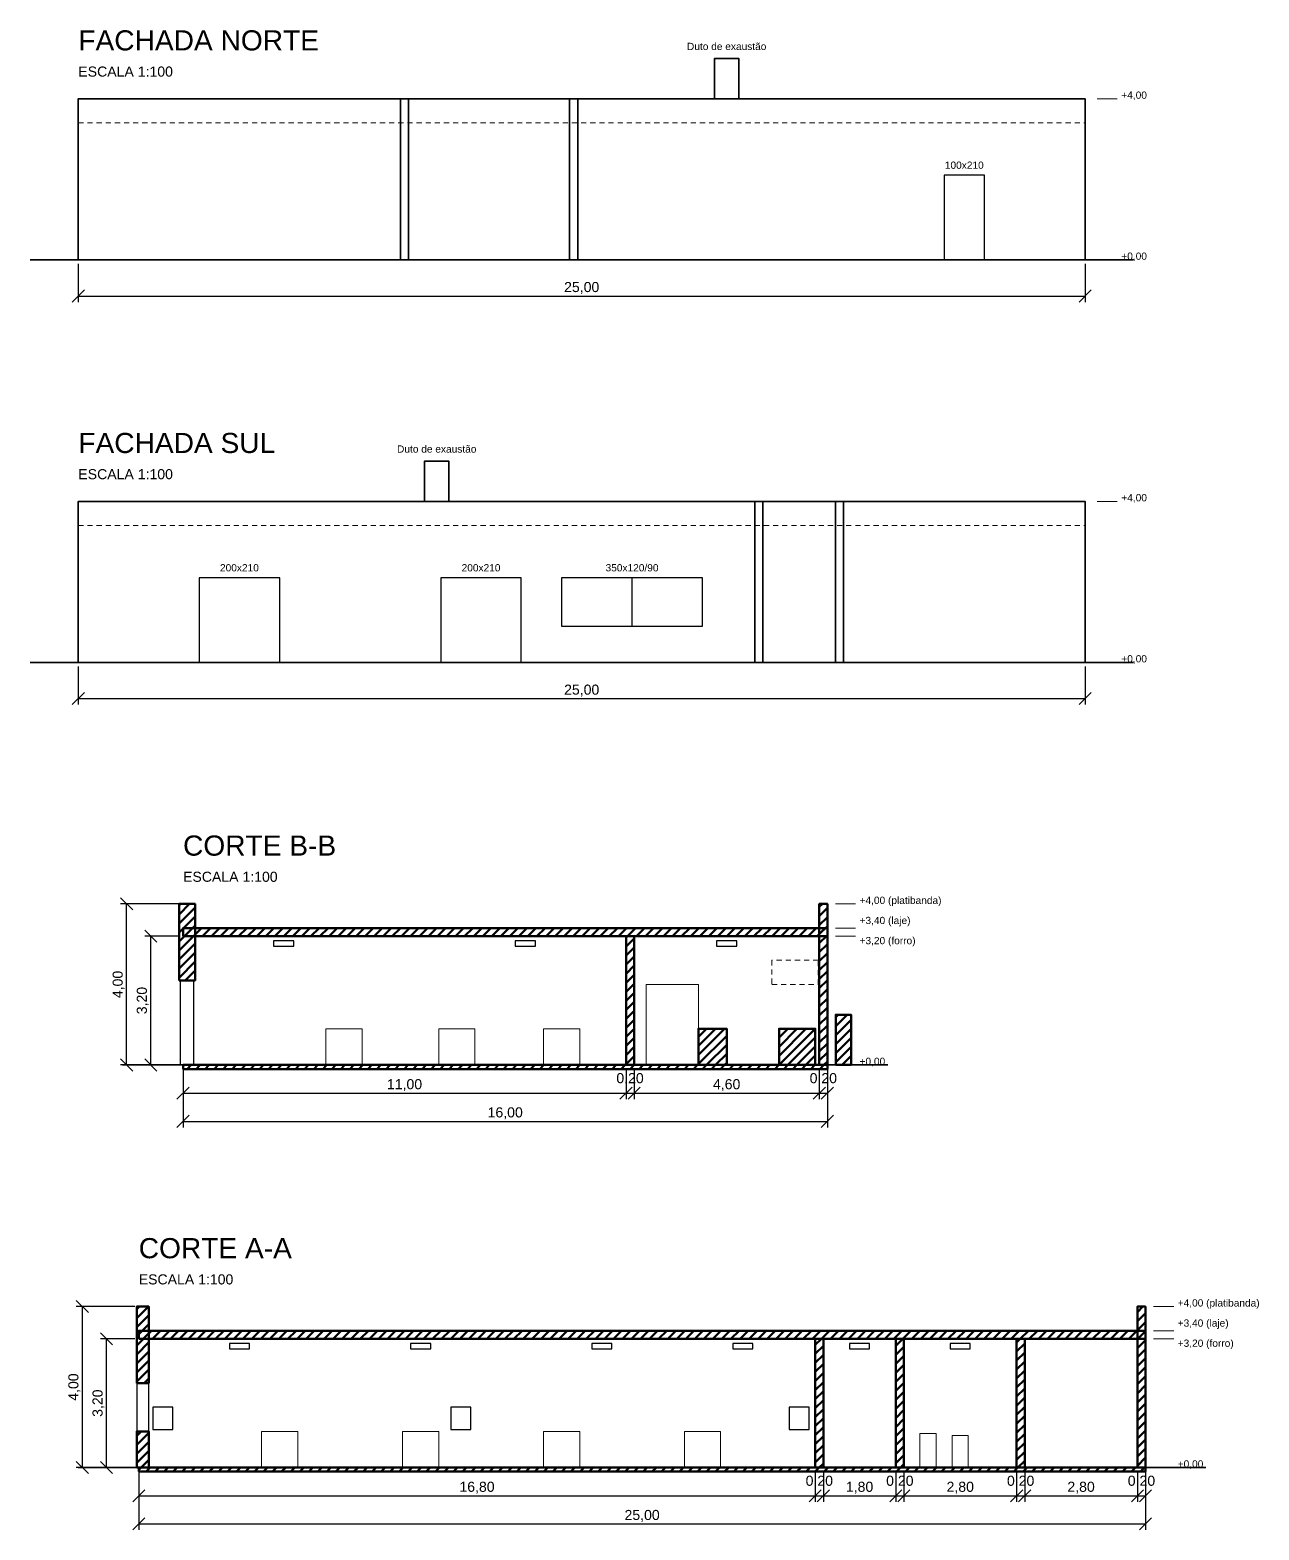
# Model space of a CAD drawing. Header units: metres. Extents: x -2 to 169, y -5 to 45.
# Drawn here: x 73.8 to 104.32, y -1.55 to 35.71 of the extents above; entities that cross this region are included whole.
import ezdxf
from ezdxf.enums import TextEntityAlignment as Align

# ---------------------------------------------------------------- set-up
doc = ezdxf.new("R2010")
doc.units = ezdxf.units.M
doc.header["$LTSCALE"] = 0.1
doc.linetypes.add('DASHED', pattern=[1.524, 1.27, -0.254])
for name, color, linetype, lineweight in [('VISTA_AUX', 8, 'Continuous', 13), ('VISTA_CONTORNO', 7, 'Continuous', 35), ('VISTA_CORTE', 7, 'Continuous', 50), ('VISTA_COTA', 7, 'Continuous', 13), ('VISTA_ESQ', 5, 'Continuous', 25), ('VISTA_ILUM', 5, 'Continuous', 25), ('VISTA_INCENDIO', 1, 'Continuous', 25), ('VISTA_PORTA', 84, 'Continuous', 25), ('VISTA_TEXTO', 7, 'Continuous', 13)]:
    doc.layers.add(name, color=color, linetype=linetype, lineweight=lineweight)
doc.styles.add('COSCIP-TEXTO', font='arial.ttf')
doc.dimstyles.new('COSCIP-100', dxfattribs={"dimtxt": 0.25, "dimasz": 2.5, "dimexe": 0.15, "dimexo": 0.1, "dimgap": 0.075, "dimtad": 1, "dimzin": 0, "dimtxsty": 'COSCIP-TEXTO', "dimtsz": 0.15, "dimcen": 2.5, "dimclrd": 7, "dimclre": 7, "dimclrt": 7, "dimazin": 3, "dimtfac": 1, "dimtmove": 0, "dimatfit": 3, "dimarcsym": 0})

msp = doc.modelspace()

# ---------------------------------------------------------------- hatches: boundary and pattern name
at = {"layer": 'VISTA_CORTE'}
h = msp.add_hatch(dxfattribs=at)
h.set_pattern_fill('ANSI31', scale=0.05)
h.paths.add_polyline_path([(77.5, 12.1), (77.9, 12.1), (77.9, 14), (77.5, 14)])
h = msp.add_hatch(dxfattribs=at)
h.set_pattern_fill('ANSI31', scale=0.05)
h.paths.add_polyline_path([(93.4, 10), (93.6, 10), (93.6, 14), (93.4, 14)])
h = msp.add_hatch(dxfattribs=at)
h.set_pattern_fill('ANSI31', scale=0.05)
h.paths.add_polyline_path([(77.6, 13.2), (93.6, 13.2), (93.6, 13.4), (77.6, 13.4)])
h = msp.add_hatch(dxfattribs=at)
h.set_pattern_fill('ANSI31', scale=0.05)
h.paths.add_polyline_path([(88.6, 10), (88.8, 10), (88.8, 13.2), (88.6, 13.2)])
h = msp.add_hatch(dxfattribs=at)
h.set_pattern_fill('ANSI31', scale=0.05)
h.paths.add_polyline_path([(93.81, 10), (94.19, 10), (94.19, 11.25), (93.81, 11.25)])
h = msp.add_hatch(dxfattribs=at)
h.set_pattern_fill('ANSI31', scale=0.05)
h.paths.add_polyline_path([(90.4, 10), (91.1, 10), (91.1, 10.9), (90.4, 10.9)])
h = msp.add_hatch(dxfattribs=at)
h.set_pattern_fill('ANSI31', scale=0.05)
h.paths.add_polyline_path([(92.4, 10), (93.3, 10), (93.3, 10.9), (92.4, 10.9)])
h = msp.add_hatch(dxfattribs=at)
h.set_pattern_fill('ANSI31', scale=0.05)
h.paths.add_polyline_path([(77.6, 9.9), (93.6, 9.9), (93.6, 10), (77.6, 10)])
h = msp.add_hatch(dxfattribs=at)
h.set_pattern_fill('ANSI31', scale=0.05)
h.paths.add_polyline_path([(76.45, 2.1), (76.75, 2.1), (76.75, 4), (76.45, 4)])
h = msp.add_hatch(dxfattribs=at)
h.set_pattern_fill('ANSI31', scale=0.05)
h.paths.add_polyline_path([(101.3, 0), (101.5, 0), (101.5, 4), (101.3, 4)])
h = msp.add_hatch(dxfattribs=at)
h.set_pattern_fill('ANSI31', scale=0.05)
h.paths.add_polyline_path([(76.5, 3.2), (101.5, 3.2), (101.5, 3.4), (76.5, 3.4)])
h = msp.add_hatch(dxfattribs=at)
h.set_pattern_fill('ANSI31', scale=0.05)
h.paths.add_polyline_path([(93.3, 0), (93.5, 0), (93.5, 3.2), (93.3, 3.2)])
h = msp.add_hatch(dxfattribs=at)
h.set_pattern_fill('ANSI31', scale=0.05)
h.paths.add_polyline_path([(95.3, 0), (95.5, 0), (95.5, 3.2), (95.3, 3.2)])
h = msp.add_hatch(dxfattribs=at)
h.set_pattern_fill('ANSI31', scale=0.05)
h.paths.add_polyline_path([(98.3, 0), (98.5, 0), (98.5, 3.2), (98.3, 3.2)])
h = msp.add_hatch(dxfattribs=at)
h.set_pattern_fill('ANSI31', scale=0.05)
h.paths.add_polyline_path([(76.45, 0), (76.75, 0), (76.75, 0.9), (76.45, 0.9)])
h = msp.add_hatch(dxfattribs=at)
h.set_pattern_fill('ANSI31', scale=0.05)
h.paths.add_polyline_path([(76.5, -0.1), (101.5, -0.1), (101.5, 0), (76.5, 0)])

# ---------------------------------------------------------------- linework, layer by layer
at = {"layer": 'VISTA_AUX'}
for p, q in [((100.3, 34), (100.8, 34)), ((100.3, 30), (100.8, 30)), ((100.3, 24), (100.8, 24)), ((100.3, 20), (100.8, 20)), ((93.8, 14), (94.3, 14)), ((93.8, 13.4), (94.3, 13.4)), ((93.8, 13.2), (94.3, 13.2)), ((93.8, 10), (94.3, 10)), ((101.7, 4), (102.2, 4)), ((101.7, 3.4), (102.2, 3.4)), ((101.7, 3.2), (102.2, 3.2)), ((101.7, 0), (102.2, 0))]:
    msp.add_line(p, q, dxfattribs=at)
at = {"layer": 'VISTA_AUX', "linetype": 'DASHED'}
for p, q in [((75, 33.4), (100, 33.4)), ((75, 23.4), (100, 23.4))]:
    msp.add_line(p, q, dxfattribs=at)
msp.add_lwpolyline([(92.225, 12), (93.375, 12), (93.375, 12.6), (92.225, 12.6)], close=True, dxfattribs=at)
at = {"layer": 'VISTA_AUX'}
for points in [[(89.1, 10), (90.4, 10), (90.4, 12), (89.1, 12)], [(93.81, 10), (94.19, 10), (94.19, 11.25), (93.81, 11.25)], [(93.81, 10), (94.19, 10), (94.19, 11.25), (93.81, 11.25)], [(81.15, 10), (82.05, 10), (82.05, 10.9), (81.15, 10.9)], [(83.95, 10), (84.85, 10), (84.85, 10.9), (83.95, 10.9)], [(86.55, 10), (87.45, 10), (87.45, 10.9), (86.55, 10.9)], [(92.4, 10), (93.3, 10), (93.3, 10.9), (92.4, 10.9)], [(79.55, 0), (80.45, 0), (80.45, 0.9), (79.55, 0.9)], [(83.05, 0), (83.95, 0), (83.95, 0.9), (83.05, 0.9)], [(86.55, 0), (87.45, 0), (87.45, 0.9), (86.55, 0.9)], [(90.05, 0), (90.95, 0), (90.95, 0.9), (90.05, 0.9)], [(95.9, 0), (96.3, 0), (96.3, 0.85), (95.9, 0.85)], [(96.7, 0), (97.1, 0), (97.1, 0.8), (96.7, 0.8)]]:
    msp.add_lwpolyline(points, close=True, dxfattribs=at)
at = {"layer": 'VISTA_CONTORNO'}
for p, q in [((73.8, 30), (101.2, 30)), ((73.8, 20), (101.2, 20)), ((76.1, 10), (95.1, 10)), ((75, 0), (103, 0))]:
    msp.add_line(p, q, dxfattribs=at)
for points in [[(90.8, 34), (91.4, 34), (91.4, 35), (90.8, 35)], [(75, 30), (83, 30), (83, 34), (75, 34)], [(83, 30), (83.2, 30), (83.2, 34), (83, 34)], [(83.2, 30), (87.2, 30), (87.2, 34), (83.2, 34)], [(87.2, 30), (87.4, 30), (87.4, 34), (87.2, 34)], [(87.4, 30), (100, 30), (100, 34), (87.4, 34)], [(83.6, 24), (84.2, 24), (84.2, 25), (83.6, 25)], [(75, 20), (91.8, 20), (91.8, 24), (75, 24)], [(91.8, 20), (92, 20), (92, 24), (91.8, 24)], [(92, 20), (93.8, 20), (93.8, 24), (92, 24)], [(93.8, 20), (94, 20), (94, 24), (93.8, 24)], [(94, 20), (100, 20), (100, 24), (94, 24)]]:
    msp.add_lwpolyline(points, close=True, dxfattribs=at)
at = {"layer": 'VISTA_CORTE'}
for points in [[(77.5, 12.1), (77.9, 12.1), (77.9, 14), (77.5, 14)], [(93.4, 10), (93.6, 10), (93.6, 14), (93.4, 14)], [(77.6, 13.2), (93.6, 13.2), (93.6, 13.4), (77.6, 13.4)], [(88.6, 10), (88.8, 10), (88.8, 13.2), (88.6, 13.2)], [(93.81, 10), (94.19, 10), (94.19, 11.25), (93.81, 11.25)], [(90.4, 10), (91.1, 10), (91.1, 10.9), (90.4, 10.9)], [(92.4, 10), (93.3, 10), (93.3, 10.9), (92.4, 10.9)], [(77.6, 9.9), (93.6, 9.9), (93.6, 10), (77.6, 10)], [(76.45, 2.1), (76.75, 2.1), (76.75, 4), (76.45, 4)], [(101.3, 0), (101.5, 0), (101.5, 4), (101.3, 4)], [(76.5, 3.2), (101.5, 3.2), (101.5, 3.4), (76.5, 3.4)], [(93.3, 0), (93.5, 0), (93.5, 3.2), (93.3, 3.2)], [(95.3, 0), (95.5, 0), (95.5, 3.2), (95.3, 3.2)], [(98.3, 0), (98.5, 0), (98.5, 3.2), (98.3, 3.2)], [(76.45, 0), (76.75, 0), (76.75, 0.9), (76.45, 0.9)], [(76.5, -0.1), (101.5, -0.1), (101.5, 0), (76.5, 0)]]:
    msp.add_lwpolyline(points, close=True, dxfattribs=at)
at = {"layer": 'VISTA_ESQ'}
msp.add_line((88.75, 20.9), (88.75, 22.1), dxfattribs=at)
for points in [[(87, 20.9), (90.5, 20.9), (90.5, 22.1), (87, 22.1)], [(76.45, 0.9), (76.75, 0.9), (76.75, 2.1), (76.45, 2.1)]]:
    msp.add_lwpolyline(points, close=True, dxfattribs=at)
at = {"layer": 'VISTA_ILUM'}
for points in [[(79.85, 12.95), (80.35, 12.95), (80.35, 13.08), (79.85, 13.08)], [(85.85, 12.95), (86.35, 12.95), (86.35, 13.08), (85.85, 13.08)], [(90.85, 12.95), (91.35, 12.95), (91.35, 13.08), (90.85, 13.08)], [(78.75, 2.95), (79.25, 2.95), (79.25, 3.08), (78.75, 3.08)], [(83.25, 2.95), (83.75, 2.95), (83.75, 3.08), (83.25, 3.08)], [(87.75, 2.95), (88.25, 2.95), (88.25, 3.08), (87.75, 3.08)], [(91.25, 2.95), (91.75, 2.95), (91.75, 3.08), (91.25, 3.08)], [(94.15, 2.95), (94.65, 2.95), (94.65, 3.08), (94.15, 3.08)], [(96.65, 2.95), (97.15, 2.95), (97.15, 3.08), (96.65, 3.08)]]:
    msp.add_lwpolyline(points, close=True, dxfattribs=at)
at = {"layer": 'VISTA_INCENDIO'}
for points in [[(76.85, 0.95), (77.35, 0.95), (77.35, 1.5), (76.85, 1.5)], [(84.25, 0.95), (84.75, 0.95), (84.75, 1.5), (84.25, 1.5)], [(92.65, 0.95), (93.15, 0.95), (93.15, 1.5), (92.65, 1.5)]]:
    msp.add_lwpolyline(points, close=True, dxfattribs=at)
at = {"layer": 'VISTA_PORTA'}
for points in [[(96.5, 30), (97.5, 30), (97.5, 32.1), (96.5, 32.1)], [(78, 20), (80, 20), (80, 22.1), (78, 22.1)], [(84, 20), (86, 20), (86, 22.1), (84, 22.1)], [(77.53, 10), (77.87, 10), (77.87, 12.1), (77.53, 12.1)]]:
    msp.add_lwpolyline(points, close=True, dxfattribs=at)

# ---------------------------------------------------------------- texts
at = {"layer": 'VISTA_TEXTO', "style": 'COSCIP-TEXTO'}
for s, height, p in [('FACHADA NORTE', 0.5, (75, 35.2)), ('ESCALA 1:100', 0.25, (75, 34.55)), ('+4,00', 0.18, (100.9, 34)), ('+0,00', 0.18, (100.9, 30)), ('FACHADA SUL', 0.5, (75, 25.2)), ('ESCALA 1:100', 0.25, (75, 24.55)), ('+4,00', 0.18, (100.9, 24)), ('+0,00', 0.18, (100.9, 20)), ('CORTE B-B', 0.5, (77.6, 15.2)), ('ESCALA 1:100', 0.25, (77.6, 14.55)), ('+4,00 (platibanda)', 0.18, (94.4, 14)), ('+3,40 (laje)', 0.18, (94.4, 13.5)), ('+3,20 (forro)', 0.18, (94.4, 13)), ('+0,00', 0.18, (94.4, 10)), ('CORTE A-A', 0.5, (76.5, 5.2)), ('ESCALA 1:100', 0.25, (76.5, 4.55)), ('+4,00 (platibanda)', 0.18, (102.3, 4)), ('+3,40 (laje)', 0.18, (102.3, 3.5)), ('+3,20 (forro)', 0.18, (102.3, 3)), ('+0,00', 0.18, (102.3, 0))]:
    msp.add_text(s, height=height, dxfattribs=at).set_placement(p)
for s, p in [('Duto de exaustão', (91.1, 35.3)), ('100x210', (97, 32.35)), ('Duto de exaustão', (83.9, 25.3)), ('200x210', (79, 22.35)), ('200x210', (85, 22.35)), ('350x120/90', (88.75, 22.35))]:
    msp.add_text(s, height=0.18, dxfattribs=at).set_placement(p, align=Align.MIDDLE_CENTER)

# ---------------------------------------------------------------- dimensions: what is measured, and where the dimension line sits
at = {"layer": 'VISTA_COTA'}
for base, p1, p2 in [((75, 29.1), (75, 30), (100, 30)), ((75, 19.1), (75, 20), (100, 20)), ((77.6, 9.3), (77.6, 10), (88.6, 10)), ((77.6, 8.6), (77.6, 10), (93.6, 10)), ((88.6, 9.3), (88.6, 10), (88.8, 10)), ((88.8, 9.3), (88.8, 10), (93.4, 10)), ((93.4, 9.3), (93.4, 10), (93.6, 10)), ((76.5, -0.7), (76.5, 0), (93.3, 0)), ((76.5, -1.4), (76.5, 0), (101.5, 0)), ((93.3, -0.7), (93.3, 0), (93.5, 0)), ((93.5, -0.7), (93.5, 0), (95.3, 0)), ((95.3, -0.7), (95.3, 0), (95.5, 0)), ((95.5, -0.7), (95.5, 0), (98.3, 0)), ((98.3, -0.7), (98.3, 0), (98.5, 0)), ((98.5, -0.7), (98.5, 0), (101.3, 0)), ((101.3, -0.7), (101.3, 0), (101.5, 0))]:
    msp.add_linear_dim(base=base, p1=p1, p2=p2, dimstyle='COSCIP-100', dxfattribs=at).render()
for base, p1, p2 in [((76.2, 10), (77.6, 10), (77.6, 14)), ((76.8, 10), (77.6, 10), (77.6, 13.2)), ((75.1, 0), (76.5, 0), (76.5, 4)), ((75.7, 0), (76.5, 0), (76.5, 3.2))]:
    msp.add_linear_dim(base=base, p1=p1, p2=p2, angle=90, dimstyle='COSCIP-100', dxfattribs=at).render()

doc.saveas('drawing.dxf')
